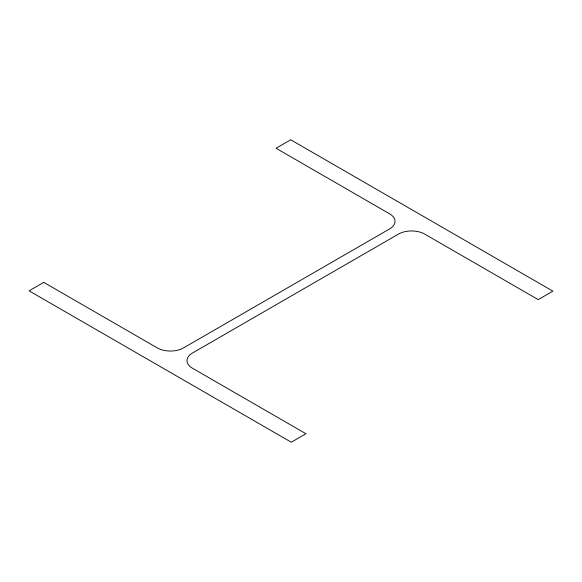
<?xml version="1.0" encoding="UTF-8"?>
<svg xmlns="http://www.w3.org/2000/svg" width="582" height="582" viewBox="0 0 582 582"><rect width="100%" height="100%" fill="white"/><g stroke="black" fill="none" stroke-linecap="round" stroke-linejoin="round"><path stroke-width="0.87" d="M43.781 282.372L29.1 290.847L291.262 442.204L305.943 433.728L192.424 368.195A18.537 10.702 0 0 1 192.424 353.056L398.488 234.088A18.537 10.702 0 0 1 424.7 234.088L538.219 299.628L552.9 291.153L290.738 139.796L276.057 148.272L389.576 213.805A18.537 10.702 0 0 1 389.576 228.944L183.512 347.912A18.537 10.702 0 0 1 157.3 347.912L43.781 282.372"/></g></svg>
